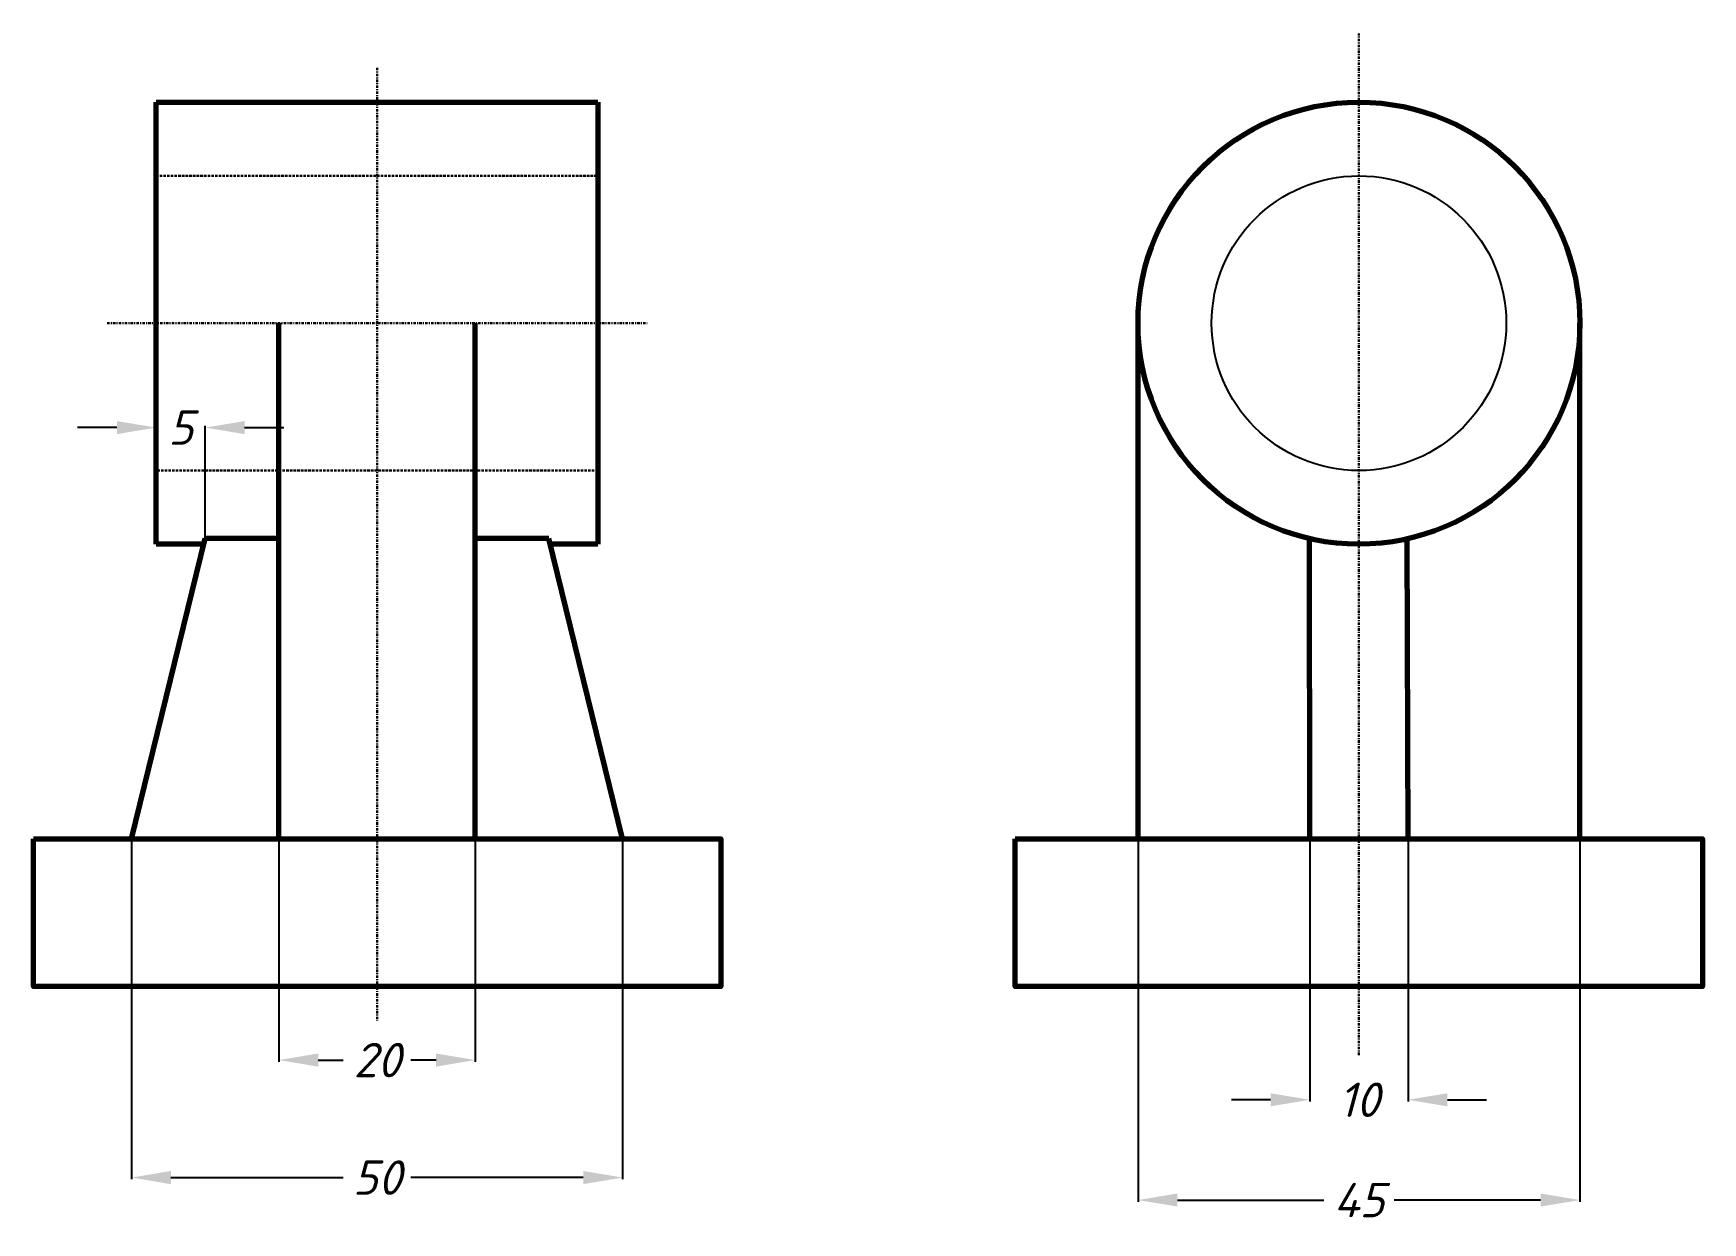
# Model space of a CAD drawing. Header units: millimetres. Extents: x 185 to 355, y 42 to 163.
import ezdxf

# ---------------------------------------------------------------- set-up
doc = ezdxf.new("R2010")
doc.units = ezdxf.units.MM
doc.header["$MEASUREMENT"] = 0
doc.linetypes.add('штриховая2', pattern=[0.375, 0.25, -0.125])
doc.linetypes.add('штрихпунктирная2', pattern=[0.5, 0.25, -0.125, 0, -0.125])
for name, color, linetype, lineweight in [('Контур', 7, 'Continuous', 70), ('Штриховая', 7, 'штриховая2', 30), ('Штрихпункт', 7, 'штрихпунктирная2', 30)]:
    doc.layers.add(name, color=color, linetype=linetype, lineweight=lineweight)
doc.layers.add('Проэкционные', color=7, linetype='Continuous')
doc.styles.get("Standard").update_dxf_attribs({"font": 'isocpeui.ttf', "height": 3.5})
doc.dimstyles.get("Standard").update_dxf_attribs({"dimtxt": 3.5, "dimasz": 4, "dimexe": 0.18, "dimexo": 0.0625, "dimgap": 1, "dimtad": 0, "dimtih": 1, "dimtoh": 1, "dimdsep": 46, "dimtxsty": 'Standard', "dimcen": 0.09, "dimadec": 0, "dimazin": 0, "dimtfac": 1, "dimtofl": 0, "dimtmove": 0, "dimatfit": 3, "dimfxl": 1, "dimtolj": 1, "dimtzin": 0, "dimarcsym": 0})

# ---------------------------------------------------------------- blocks, each defined once
blk = doc.blocks.new('*D4')
at = {"layer": 'Defpoints', "color": 0, "ltscale": 21.5, "transparency": 16777216}
for p in [(197.46, 122.94), (197.46, 111.63), (202.46, 111.63)]:
    blk.add_point(p, dxfattribs=at)
at = {"layer": 'Контур', "color": 0, "lineweight": -2, "ltscale": 21.5, "transparency": 16777216}
for p, q in [((193.46, 122.94), (189.46, 122.94)), ((197.46, 111.7), (197.46, 123.12)), ((202.46, 111.7), (202.46, 123.12)), ((206.46, 122.94), (210.46, 122.94))]:
    blk.add_line(p, q, dxfattribs=at)
at = {"layer": 'Контур', "color": 0, "ltscale": 21.5, "transparency": 16777216}
for points in [[(193.46, 123.6), (193.46, 122.27), (197.46, 122.94)], [(206.46, 123.6), (206.46, 122.27), (202.46, 122.94)]]:
    blk.add_solid(points, dxfattribs=at)
at = {"layer": 'Контур', "color": 0, "ltscale": 21.5, "transparency": 16777216, "insert": (199.96, 122.94), "char_height": 3.5, "attachment_point": 5}
blk.add_mtext('\\A1;5', dxfattribs=at)
blk = doc.blocks.new('*D5')
at = {"layer": 'Defpoints', "color": 0, "ltscale": 21.5, "transparency": 16777216}
for p in [(314.96, 81.06), (324.96, 81.06), (324.96, 54.52)]:
    blk.add_point(p, dxfattribs=at)
at = {"layer": 'Контур', "color": 0, "lineweight": -2, "ltscale": 21.5, "transparency": 16777216}
for p, q in [((314.96, 81), (314.96, 54.34)), ((324.96, 81), (324.96, 54.34)), ((310.96, 54.52), (306.96, 54.52)), ((328.96, 54.52), (332.96, 54.52))]:
    blk.add_line(p, q, dxfattribs=at)
at = {"layer": 'Контур', "color": 0, "ltscale": 21.5, "transparency": 16777216}
for points in [[(310.96, 55.18), (310.96, 53.85), (314.96, 54.52)], [(328.96, 55.18), (328.96, 53.85), (324.96, 54.52)]]:
    blk.add_solid(points, dxfattribs=at)
at = {"layer": 'Контур', "color": 0, "ltscale": 21.5, "transparency": 16777216, "insert": (319.96, 54.52), "char_height": 3.5, "attachment_point": 5}
blk.add_mtext('\\A1;10', dxfattribs=at)
blk = doc.blocks.new('*D6')
at = {"layer": 'Defpoints', "color": 0, "ltscale": 21.5, "transparency": 16777216}
for p in [(297.46, 81.06), (342.46, 81.06), (342.46, 44.31)]:
    blk.add_point(p, dxfattribs=at)
at = {"layer": 'Контур', "color": 0, "lineweight": -2, "ltscale": 21.5, "transparency": 16777216}
for p, q in [((297.46, 81), (297.46, 44.13)), ((342.46, 81), (342.46, 44.13)), ((301.46, 44.31), (316.37, 44.31)), ((338.46, 44.31), (323.54, 44.31))]:
    blk.add_line(p, q, dxfattribs=at)
at = {"layer": 'Контур', "color": 0, "ltscale": 21.5, "transparency": 16777216}
for points in [[(301.46, 44.98), (301.46, 43.65), (297.46, 44.31)], [(338.46, 44.98), (338.46, 43.65), (342.46, 44.31)]]:
    blk.add_solid(points, dxfattribs=at)
at = {"layer": 'Контур', "color": 0, "ltscale": 21.5, "transparency": 16777216, "insert": (319.96, 44.31), "char_height": 3.5, "attachment_point": 5}
blk.add_mtext('\\A1;45', dxfattribs=at)
blk = doc.blocks.new('*D7')
at = {"layer": 'Defpoints', "color": 0, "ltscale": 21.5, "transparency": 16777216}
for p in [(209.96, 81.06), (229.96, 81.06), (229.96, 58.56)]:
    blk.add_point(p, dxfattribs=at)
at = {"layer": 'Контур', "color": 0, "lineweight": -2, "ltscale": 21.5, "transparency": 16777216}
for p, q in [((209.96, 81), (209.96, 58.38)), ((229.96, 81), (229.96, 58.38)), ((213.96, 58.56), (216.51, 58.56)), ((225.96, 58.56), (223.4, 58.56))]:
    blk.add_line(p, q, dxfattribs=at)
at = {"layer": 'Контур', "color": 0, "ltscale": 21.5, "transparency": 16777216}
for points in [[(213.96, 59.23), (213.96, 57.89), (209.96, 58.56)], [(225.96, 59.23), (225.96, 57.89), (229.96, 58.56)]]:
    blk.add_solid(points, dxfattribs=at)
at = {"layer": 'Контур', "color": 0, "ltscale": 21.5, "transparency": 16777216, "insert": (219.96, 58.56), "char_height": 3.5, "attachment_point": 5}
blk.add_mtext('\\A1;20', dxfattribs=at)
blk = doc.blocks.new('*D8')
at = {"layer": 'Defpoints', "color": 0, "ltscale": 21.5, "transparency": 16777216}
for p in [(194.96, 81.06), (244.96, 81.06), (244.96, 46.6)]:
    blk.add_point(p, dxfattribs=at)
at = {"layer": 'Контур', "color": 0, "lineweight": -2, "ltscale": 21.5, "transparency": 16777216}
for p, q in [((194.96, 81), (194.96, 46.42)), ((244.96, 81), (244.96, 46.42)), ((198.96, 46.6), (216.51, 46.6)), ((240.96, 46.6), (223.4, 46.6))]:
    blk.add_line(p, q, dxfattribs=at)
at = {"layer": 'Контур', "color": 0, "ltscale": 21.5, "transparency": 16777216}
for points in [[(198.96, 47.27), (198.96, 45.93), (194.96, 46.6)], [(240.96, 47.27), (240.96, 45.93), (244.96, 46.6)]]:
    blk.add_solid(points, dxfattribs=at)
at = {"layer": 'Контур', "color": 0, "ltscale": 21.5, "transparency": 16777216, "insert": (219.96, 46.6), "char_height": 3.5, "attachment_point": 5}
blk.add_mtext('\\A1;50', dxfattribs=at)

msp = doc.modelspace()

# ---------------------------------------------------------------- linework, layer by layer
at = {"layer": 'Контур'}
for p, q in [((197.456, 111.064), (197.456, 156.064)), ((197.456, 156.064), (242.456, 156.064)), ((242.456, 156.064), (242.456, 111.064)), ((209.956, 81.064), (209.956, 133.564)), ((229.956, 81.064), (229.956, 133.564)), ((297.456, 81.064), (297.456, 133.564)), ((342.456, 81.064), (342.456, 133.564)), ((194.956, 81.064), (202.456, 111.634)), ((202.316, 111.064), (197.456, 111.064)), ((209.956, 111.634), (202.456, 111.634)), ((237.456, 111.634), (229.956, 111.634)), ((244.956, 81.064), (237.456, 111.634)), ((242.456, 111.064), (237.596, 111.064)), ((314.956, 81.064), (314.922, 111.634)), ((324.956, 81.064), (324.86, 111.604))]:
    msp.add_line(p, q, dxfattribs=at)
for points in [[(184.956, 81.064), (254.956, 81.064), (254.956, 66.064), (184.956, 66.064)], [(284.956, 81.064), (354.956, 81.064), (354.956, 66.064), (284.956, 66.064)]]:
    msp.add_lwpolyline(points, close=True, dxfattribs=at)
msp.add_circle((319.956, 133.564), 22.5, dxfattribs=at)
at = {"layer": 'Проэкционные'}
msp.add_circle((319.956, 133.564), 15, dxfattribs=at)
at = {"layer": 'Штриховая'}
for p, q in [((197.456, 148.564), (242.456, 148.564)), ((242.456, 118.564), (197.456, 118.564))]:
    msp.add_line(p, q, dxfattribs=at)
at = {"layer": 'Штрихпункт'}
for p, q in [((319.956, 59.064), (319.956, 163.064)), ((219.956, 159.564), (219.956, 62.564)), ((192.456, 133.564), (247.456, 133.564))]:
    msp.add_line(p, q, dxfattribs=at)

# ---------------------------------------------------------------- dimensions: what is measured, and where the dimension line sits
at = {"layer": 'Контур', "ltscale": 21.5}
for base, p1, p2, picture, middle in [((197.456, 122.935), (202.456, 111.634), (197.456, 111.634), '*D4', (199.956, 122.935)), ((244.956, 46.6), (194.956, 81.064), (244.956, 81.064), '*D8', (219.956, 46.6)), ((229.956, 58.561), (209.956, 81.064), (229.956, 81.064), '*D7', (219.956, 58.561)), ((342.456, 44.313), (297.456, 81.064), (342.456, 81.064), '*D6', (319.956, 44.313)), ((324.956, 54.516), (314.956, 81.064), (324.956, 81.064), '*D5', (319.956, 54.516))]:
    dim = msp.add_linear_dim(base=base, p1=p1, p2=p2, dimstyle='Standard', dxfattribs=at)
    dim.commit()
    dim.dimension.update_dxf_attribs({"geometry": picture, "text_midpoint": middle})

doc.saveas('drawing.dxf')
